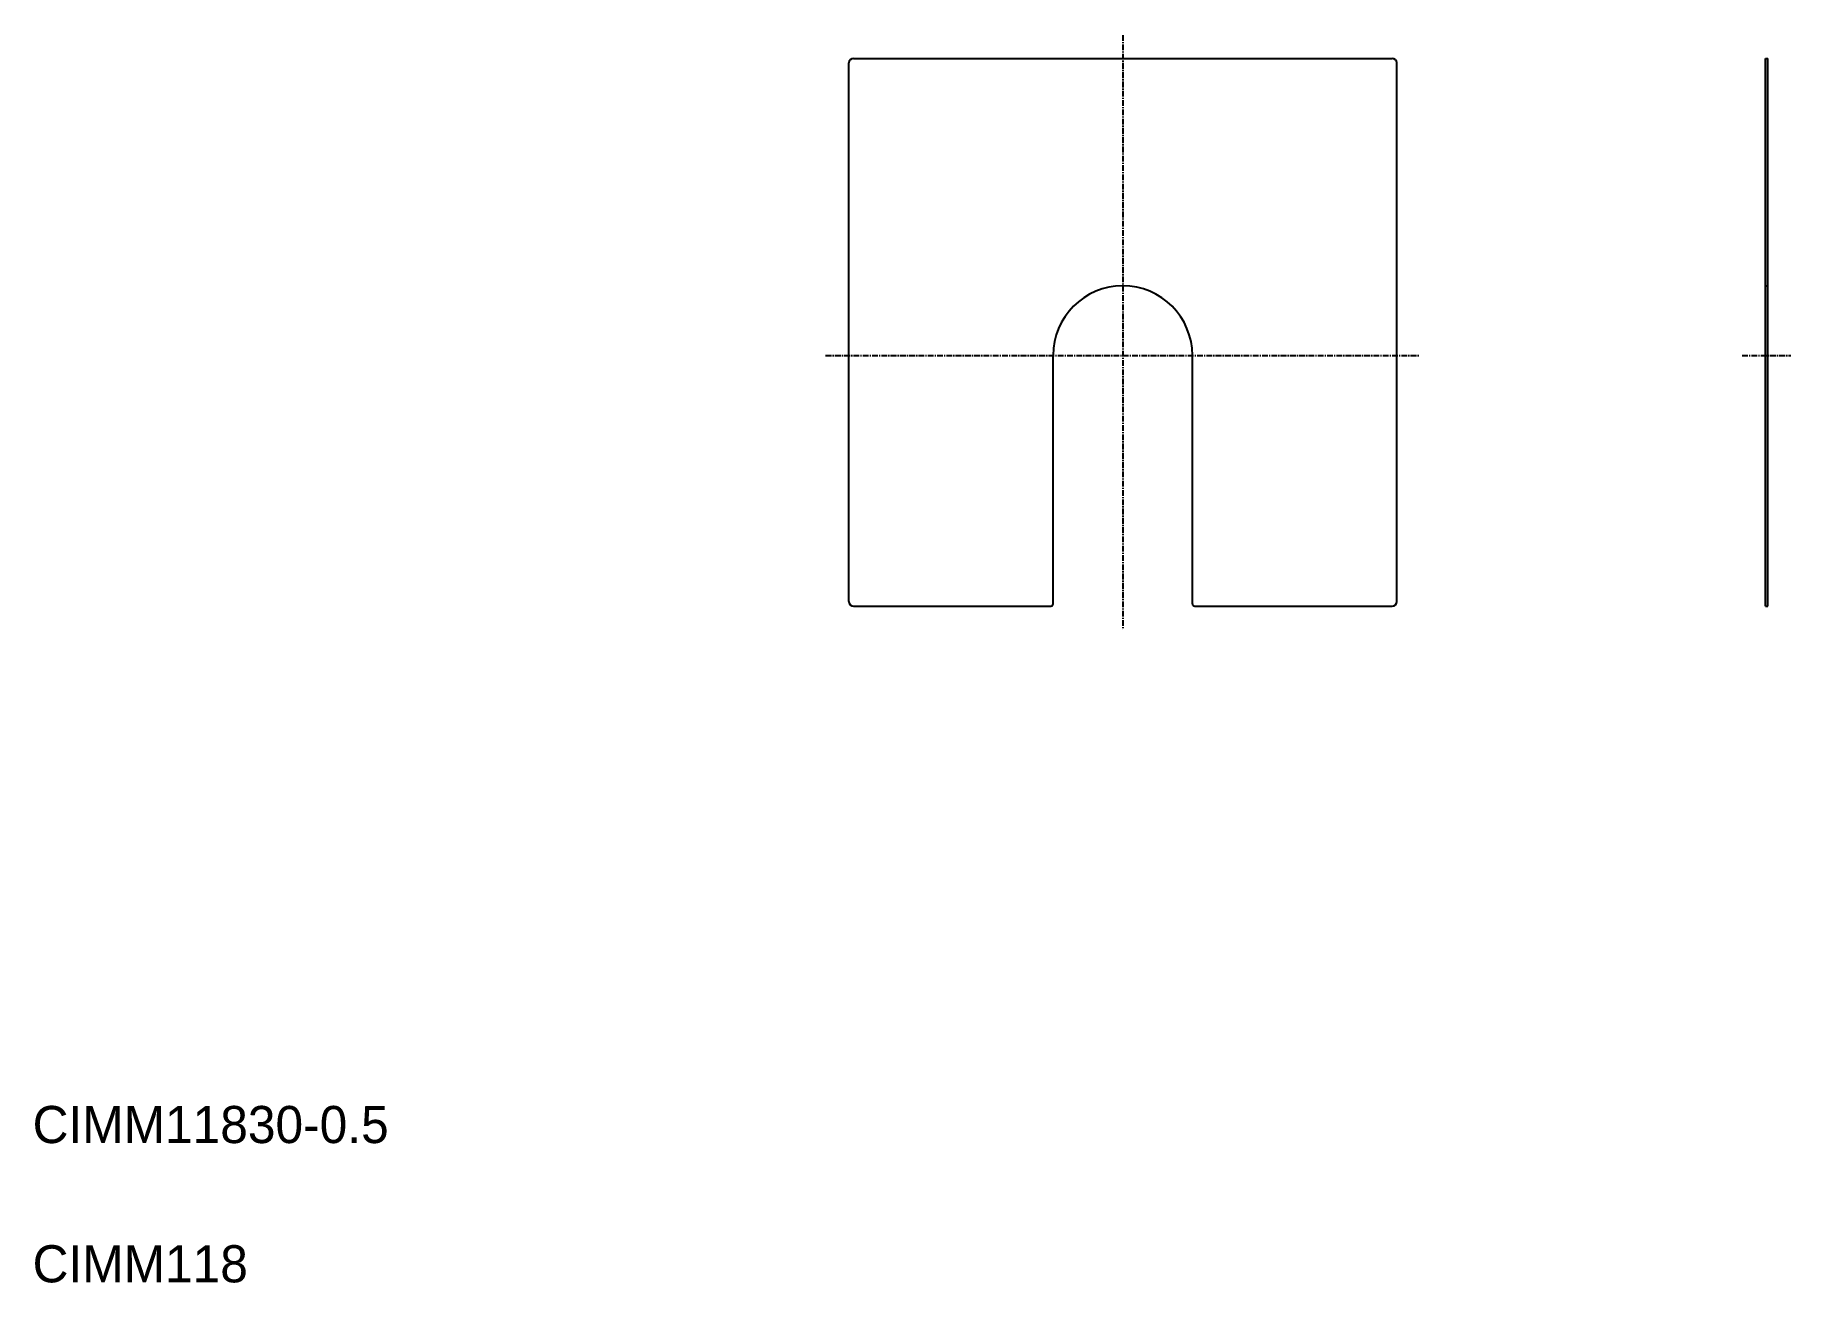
# Model space of a CAD drawing. Extents: x 21 to 399, y 20 to 289.
import ezdxf

# ---------------------------------------------------------------- set-up
doc = ezdxf.new("R2010")
doc.units = 0
doc.linetypes.add('CENTER', pattern=[2, 1.25, -0.25, 0.25, -0.25])
doc.linetypes.add('DASHED', pattern=[0.75, 0.5, -0.25])
doc.layers.get('0').update_dxf_attribs({"linetype": 'CONTINUOUS'})
doc.layers.add('CENTER', color=1, linetype='CENTER')

msp = doc.modelspace()

# ---------------------------------------------------------------- linework, layer by layer
at = {"color": 7, "linetype": 'CONTINUOUS'}
for p, q in [((196.81, 283.67), (312.81, 283.67)), ((393.21, 165.67), (393.21, 283.67)), ((393.21, 283.67), (393.71, 283.67)), ((393.71, 165.67), (393.71, 283.67)), ((195.81, 166.67), (195.81, 282.67)), ((313.81, 166.67), (313.81, 282.67)), ((239.81, 166.17), (239.81, 219.67)), ((269.81, 166.17), (269.81, 219.67)), ((196.81, 165.67), (239.31, 165.67)), ((270.31, 165.67), (312.81, 165.67)), ((393.21, 165.67), (393.71, 165.67))]:
    msp.add_line(p, q, dxfattribs=at)
at = {"color": 3, "linetype": 'DASHED'}
msp.add_line((393.21, 234.67), (393.71, 234.67), dxfattribs=at)
msp.add_line((393.71, 195.17), (393.71, 195.17))
at = {"color": 7, "linetype": 'CONTINUOUS'}
for centre, radius, start, end in [((196.81, 282.67), 1, 90, 180), ((312.81, 282.67), 1, 0, 90), ((254.81, 219.67), 15, 360, 180), ((196.81, 166.67), 1, 180, 270), ((312.81, 166.67), 1, 270, 0), ((239.31, 166.17), 0.5, 270, 0), ((270.31, 166.17), 0.5, 180, 270)]:
    msp.add_arc(centre, radius, start, end, dxfattribs=at)
at = {"layer": 'CENTER', "color": 1, "linetype": 'CENTER'}
for p, q in [((254.81, 288.67), (254.81, 160.67)), ((190.81, 219.67), (318.81, 219.67)), ((388.21, 219.67), (398.71, 219.67))]:
    msp.add_line(p, q, dxfattribs=at)

# ---------------------------------------------------------------- texts
at = {"color": 7, "linetype": 'CONTINUOUS'}
for s, p in [('CIMM11830-0.5', (20, 50)), ('CIMM118', (20, 20))]:
    msp.add_text(s, height=8, dxfattribs=at).set_placement(p)

doc.saveas('drawing.dxf')
